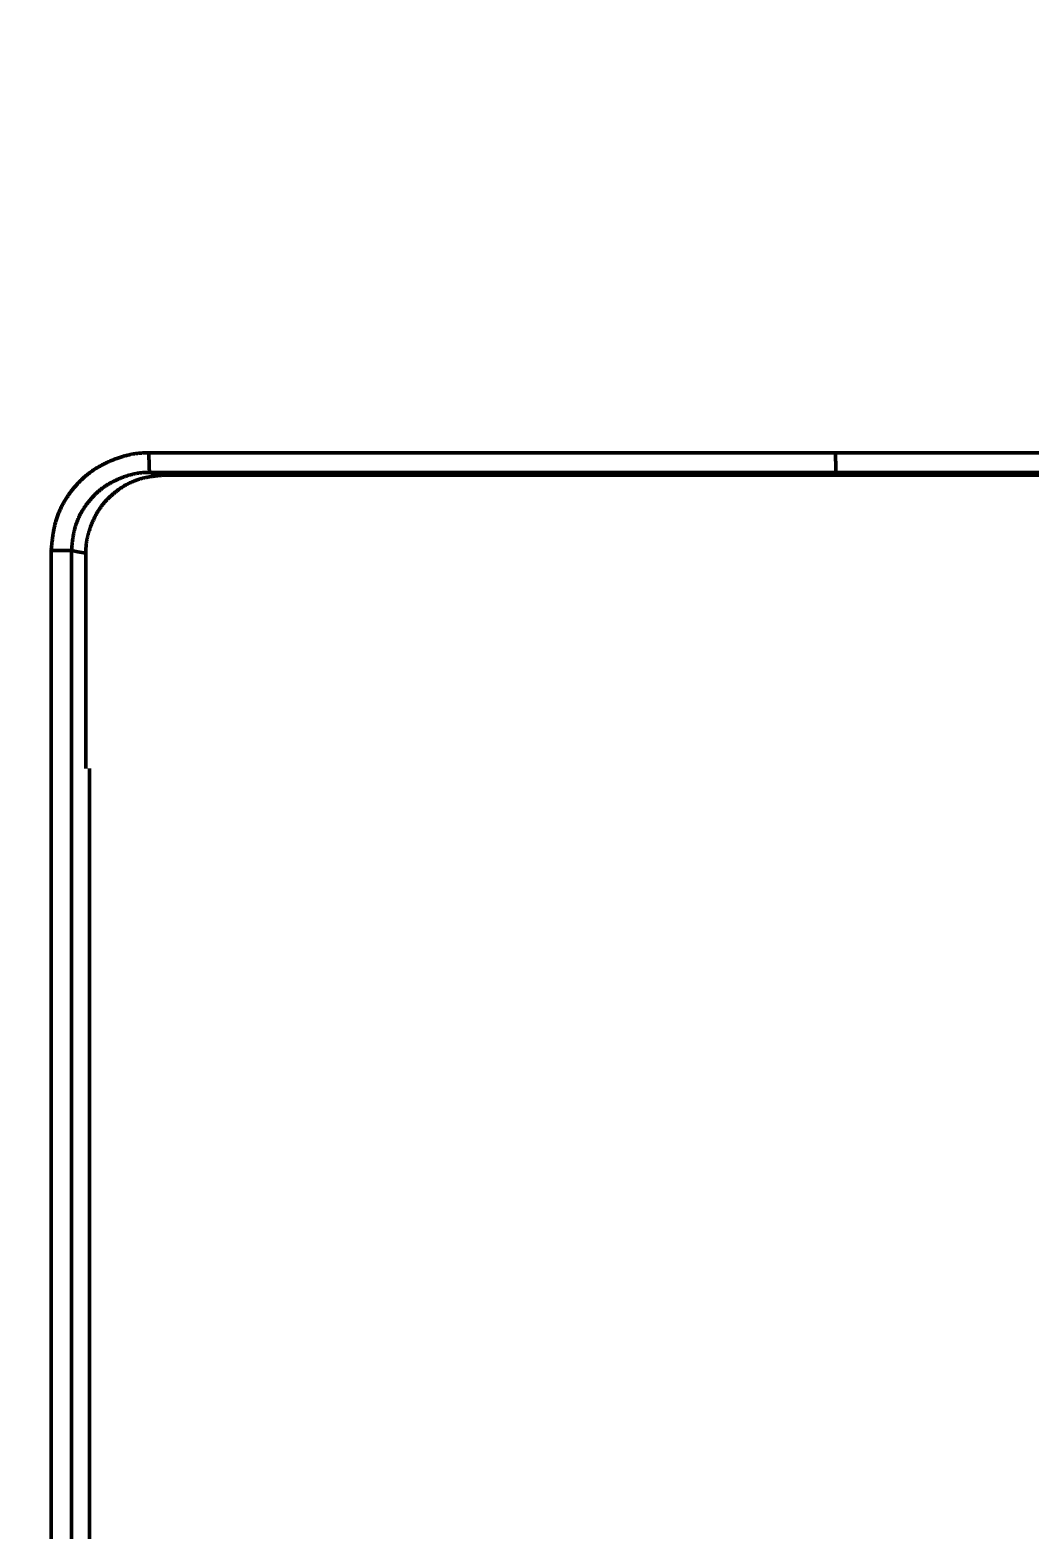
# Model space of a CAD drawing. Header units: millimetres. Extents: x -6033 to 120673, y -4970 to 90533.
# Drawn here: x 87177.98 to 87203.54, y 68772.29 to 68810.62 of the extents above; entities that cross this region are included whole.
import ezdxf
from ezdxf.enums import TextEntityAlignment as Align

# ---------------------------------------------------------------- set-up
doc = ezdxf.new("R2010")
doc.units = ezdxf.units.MM
doc.layers.get('DefPoints').update_dxf_attribs({"color": 250})
for name, color, linetype, lineweight in [('_ACM-A-ANNO-DIMS-c', 2, 'Continuous', 18), ('I-AR$0$I-SCOPE', 252, 'Continuous', 35), ('I-PLAN$0$_ACM-A-WALL-HACH', 251, 'Continuous', 9)]:
    doc.layers.add(name, color=color, linetype=linetype, lineweight=lineweight)
for name, color, linetype in [('I-CEILING$0$I-RCP-AIR', 64, 'Continuous'), ('I-CEILING$0$RC-Hatch【天花填充】', 251, 'Continuous'), ('I-FLOOR$0$I-FC-HATCH', 8, 'Continuous'), ('地坪', 7, 'Continuous'), ('天花', 7, 'Continuous')]:
    doc.layers.add(name, color=color, linetype=linetype)
doc.styles.add('_ACM-G-NOTES', font='arial.ttf')
doc.styles.add('I-CEILING$0$黑体', font='simhei.ttf', dxfattribs={"height": 600})
doc.dimstyles.new('_ACM-DIM-A_50', dxfattribs={"dimscale": 50, "dimtxt": 2.5, "dimasz": 1, "dimexe": 1.5, "dimexo": 1, "dimgap": 1, "dimtad": 1, "dimdec": 0, "dimrnd": 5, "dimzin": 1, "dimdsep": 46, "dimtxsty": '_ACM-G-NOTES', "dimblk": 'ARCHTICK', "dimcen": 2.5, "dimclrd": 256, "dimclre": 256, "dimclrt": 256, "dimadec": 3, "dimazin": 0, "dimtfac": 1, "dimtdec": 0, "dimtix": 1, "dimtmove": 0, "dimatfit": 3, "dimldrblk": 'DOTSMALL', "dimfxl": 5, "dimfxlon": 1, "dimlwd": 18, "dimlwe": 18, "dimarcsym": 0})

# ---------------------------------------------------------------- blocks, each defined once
blk = doc.blocks.new('I-AR')
at = {"layer": 'I-AR$0$I-SCOPE'}
h = blk.add_hatch(dxfattribs=at)
h.set_pattern_fill('ANSI31', color=256, scale=200)
h.paths.add_polyline_path([(63300, 72640), (66630, 72640), (66630, 70889.383), (90600, 70890), (90600, 66390), (96650, 66390), (96650, 24876.398), (18340, 24876.398), (18340, 66390), (48090, 66390), (48090, 72640), (51400, 72640), (51400, 72649.887), (52869.5, 72649.887), (52869.5, 72640), (55240, 72640), (55240, 72790), (59460, 72790), (59460, 72640), (61830.5, 72640), (61830.5, 72649.887), (63300, 72649.887)], flags=16)
h.paths.add_polyline_path([(7330, 0), (7330, -1770), (11180, -1770), (11180, 0), (18450, 0), (18450, 2900), (27550, 2900), (27550, 18090), (37037.331, 18090), (37037.331, 17350), (96200, 17350), (96200, 18120), (114640, 18120), (114640, 84500), (0, 84500), (0, 0)])
blk = doc.blocks.new('I-PLAN')
at = {"layer": 'I-PLAN$0$_ACM-A-WALL-HACH'}
h = blk.add_hatch(dxfattribs=at)
h.set_pattern_fill('ANSI31', color=256, scale=10, angle=45)
h.paths.add_polyline_path([(88260, 70790), (88260, 70890), (88030, 70890), (88030, 70790), (88230, 70790)], flags=17)
h.paths.add_polyline_path([(79671.546, 69390), (78155, 69390), (78155, 68990), (77955, 68990), (77955, 69590), (79671.546, 69590)], flags=17)
h.paths.add_polyline_path([(80271.546, 69390), (80271.546, 69590), (80780, 69590), (80780, 68990), (80580, 68990), (80580, 69390)], flags=17)
h.paths.add_polyline_path([(74580, 69590), (73930, 69590), (73930, 69390), (74580, 69390)])
h.paths.add_polyline_path([(68780, 69590), (69430, 69590), (69430, 69390), (68780, 69390)])
h.paths.add_polyline_path([(87280, 66490), (87480, 66490), (87480, 66390), (87280, 66390)])
h.paths.add_polyline_path([(82180, 68990), (82180, 69390), (84230, 69390), (84230, 66490), (84430, 66490), (84430, 69390), (85280, 69390), (85280, 69590), (81980, 69590), (81980, 68990)])
h.paths.add_polyline_path([(87480, 67390), (87480, 69390), (88280, 69390), (88280, 69590), (88080, 69590), (86480, 69590), (86480, 69390), (87280, 69390), (87280, 67390)], flags=17)
h.paths.add_polyline_path([(72130, 68170), (72130, 66490), (72330, 66490), (72330, 67870), (73130, 67870), (73130, 68070), (72330, 68070), (72330, 68170)])
h.paths.add_polyline_path([(71230, 68170), (71230, 66390), (71030, 66390), (71030, 67870), (70230, 67870), (70230, 68070), (71030, 68070), (71030, 68170)])
h.paths.add_polyline_path([(72130, 69070), (72330, 69070), (72330, 69390), (73030, 69390), (73030, 69590), (72130, 69590)])
h.paths.add_polyline_path([(71230, 69070), (71030, 69070), (71030, 69390), (70330, 69390), (70330, 69590), (71230, 69590)])
h.paths.add_polyline_path([(67800, 69490), (67830, 69490), (67830, 69590), (67800, 69590)], flags=17)
h.paths.add_polyline_path([(76755, 69590), (75180, 69590), (75180, 69390), (75330, 69390), (75330, 66390), (75530, 66390), (75530, 69390), (76555, 69390), (76555, 68990), (76755, 68990)])
h.paths.add_polyline_path([(68180, 69590), (68180, 69390), (68030, 69390), (68030, 66520), (67780, 66520), (67780, 66390), (67400, 66390), (67400, 66720), (67830, 66720), (67830, 69590)])
edge = h.paths.add_edge_path()
edge.add_line((89860, 70890), (88860, 70890))
edge.add_line((75530, 66520), (84230, 66520))
edge.add_line((75530, 66720), (84230, 66720))
blk = doc.blocks.new('I-CEILING$0$RPK-22-40FSNQS')
at = {"color": 0, "lineweight": 50}
for p, q in [((-346.06994, -98.973762), (-346.06994, -60.109796)), ((-345.569976, -60.10122), (-345.569976, -84.45088)), ((-345.5, -98.589986), (-345.5, -60.409584)), ((-345.569976, -84.45088), (-345.570036, -98.954402)), ((-345.570036, -98.954402), (-345.54375, -98.817502)), ((-345.54375, -98.817502), (-345.5, -98.589986)), ((-343.541392, -100.796786), (-343.57173, -100.954898)), ((-343.501458, -100.5891), (-343.541392, -100.796786)), ((-338.000008, -100.5891), (-343.501458, -100.5891)), ((-243.499078, -100.49814), (-338.000008, -100.49814)), ((-343.57173, -101.4741), (-343.57173, -100.954898)), ((-343.57173, -100.954898), (-243.042358, -100.954898)), ((-243.042358, -101.4741), (-343.57173, -101.4741))]:
    blk.add_line(p, q, dxfattribs=at)
for points in [[(-345.569976, -81.397688), (-345.57032, -81.397748), (-345.570664, -81.39781), (-345.571008, -81.39787), (-345.571352, -81.397932), (-345.571696, -81.397992), (-345.572042, -81.398052), (-345.57239, -81.398114), (-345.572738, -81.398174), (-345.573088, -81.398234), (-345.573438, -81.398292), (-345.573792, -81.398352), (-345.574146, -81.39841), (-345.574502, -81.39847), (-345.574862, -81.398528), (-345.575224, -81.398584), (-345.575588, -81.398642), (-345.575956, -81.398698), (-345.576326, -81.398754), (-345.576698, -81.39881), (-345.577074, -81.398864), (-345.577454, -81.398918), (-345.577838, -81.398972), (-345.578226, -81.399026), (-345.578618, -81.399078), (-345.579014, -81.399128), (-345.579414, -81.399178), (-345.57982, -81.399228), (-345.580228, -81.399278), (-345.580644, -81.399324), (-345.581064, -81.399372), (-345.581812, -81.399452), (-345.582576, -81.399528), (-345.583356, -81.399602), (-345.584154, -81.399674), (-345.584966, -81.399742), (-345.585796, -81.39981), (-345.58664, -81.399874), (-345.587502, -81.399936), (-345.58838, -81.399996), (-345.589272, -81.400054), (-345.590182, -81.40011), (-345.591108, -81.400164), (-345.592048, -81.400216), (-345.593006, -81.400268), (-345.59398, -81.400318), (-345.59497, -81.400366), (-345.595976, -81.400414), (-345.596998, -81.40046), (-345.598036, -81.400506), (-345.59909, -81.400552), (-345.60016, -81.400596), (-345.601246, -81.400638), (-345.602346, -81.400682), (-345.603464, -81.400724), (-345.604598, -81.400768), (-345.605748, -81.40081), (-345.606914, -81.400852), (-345.608096, -81.400894), (-345.609294, -81.400938), (-345.610508, -81.400982), (-345.611808, -81.401028), (-345.613126, -81.401074), (-345.614462, -81.401122), (-345.615816, -81.401168), (-345.617186, -81.401218), (-345.618576, -81.401266), (-345.619982, -81.401314), (-345.621406, -81.401364), (-345.622848, -81.401412), (-345.624308, -81.401462), (-345.625786, -81.401512), (-345.627282, -81.401562), (-345.628796, -81.401614), (-345.630326, -81.401664), (-345.631876, -81.401714), (-345.633442, -81.401764), (-345.635026, -81.401816), (-345.636628, -81.401866), (-345.638248, -81.401916), (-345.639886, -81.401968), (-345.64154, -81.402018), (-345.643214, -81.402068), (-345.644904, -81.402118), (-345.646614, -81.402168), (-345.64834, -81.402218), (-345.650084, -81.402268), (-345.651846, -81.402318), (-345.653626, -81.402366), (-345.655422, -81.402416), (-345.657238, -81.402464), (-345.65907, -81.402512), (-345.660922, -81.40256), (-345.662788, -81.402606), (-345.664674, -81.402654), (-345.666576, -81.4027), (-345.668496, -81.402746), (-345.670434, -81.402792), (-345.672388, -81.402836), (-345.674358, -81.402882), (-345.676346, -81.402926), (-345.67835, -81.402972), (-345.68037, -81.403016), (-345.682408, -81.403058), (-345.684462, -81.403102), (-345.686532, -81.403146), (-345.688618, -81.403188), (-345.69072, -81.40323), (-345.692838, -81.403274), (-345.694972, -81.403316), (-345.697122, -81.403356), (-345.699286, -81.403398), (-345.701468, -81.40344), (-345.703664, -81.40348), (-345.705876, -81.40352), (-345.708104, -81.403562), (-345.710346, -81.403602), (-345.712604, -81.403642), (-345.714876, -81.403682), (-345.717164, -81.40372), (-345.719466, -81.40376), (-345.721782, -81.4038), (-345.724114, -81.403838), (-345.726458, -81.403876), (-345.728818, -81.403916), (-345.731192, -81.403954), (-345.733582, -81.403992), (-345.735984, -81.40403), (-345.7384, -81.404068), (-345.74083, -81.404104), (-345.743274, -81.404142), (-345.74573, -81.404178), (-345.748202, -81.404216), (-345.750686, -81.404252), (-345.753182, -81.404288), (-345.755694, -81.404324), (-345.758216, -81.404358), (-345.760754, -81.404394), (-345.763304, -81.40443), (-345.765866, -81.404464), (-345.76844, -81.404498), (-345.771028, -81.404532), (-345.773628, -81.404566), (-345.77624, -81.4046), (-345.778866, -81.404634), (-345.781502, -81.404666), (-345.78415, -81.404698), (-345.786812, -81.40473), (-345.789484, -81.404762), (-345.792168, -81.404794), (-345.794864, -81.404826), (-345.797572, -81.404856), (-345.800292, -81.404888), (-345.803022, -81.404918), (-345.805764, -81.404948), (-345.808516, -81.404976), (-345.811278, -81.405006), (-345.814054, -81.405034), (-345.816838, -81.405064), (-345.819634, -81.405092), (-345.82244, -81.40512), (-345.825256, -81.405148), (-345.828082, -81.405174), (-345.830918, -81.405202), (-345.833764, -81.405228), (-345.836622, -81.405254), (-345.839488, -81.40528), (-345.842364, -81.405306), (-345.845248, -81.405332), (-345.848144, -81.405356), (-345.851048, -81.405382), (-345.853962, -81.405406), (-345.856884, -81.40543), (-345.859816, -81.405454), (-345.862756, -81.405476), (-345.865704, -81.4055), (-345.868662, -81.405524), (-345.871628, -81.405546), (-345.874602, -81.405568), (-345.877586, -81.40559), (-345.880576, -81.405612), (-345.883576, -81.405632), (-345.886582, -81.405654), (-345.889596, -81.405674), (-345.89262, -81.405696), (-345.895648, -81.405716), (-345.898686, -81.405736), (-345.90173, -81.405754), (-345.904782, -81.405774), (-345.90784, -81.405792), (-345.910906, -81.405812), (-345.913978, -81.40583), (-345.917056, -81.405848), (-345.92014, -81.405864), (-345.923232, -81.405882), (-345.926328, -81.405898), (-345.929432, -81.405914), (-345.932542, -81.40593), (-345.935656, -81.405946), (-345.938778, -81.405962), (-345.941904, -81.405976), (-345.945036, -81.40599), (-345.948172, -81.406004), (-345.951314, -81.406018), (-345.954462, -81.40603), (-345.957612, -81.406044), (-345.96077, -81.406056), (-345.96393, -81.406068), (-345.967096, -81.406078), (-345.970266, -81.40609), (-345.97344, -81.4061), (-345.976618, -81.40611), (-345.9798, -81.406118), (-345.982986, -81.406128), (-345.986176, -81.406136), (-345.98937, -81.406144), (-345.992566, -81.406152), (-345.995766, -81.40616), (-345.998968, -81.406168), (-346.002174, -81.406174), (-346.005382, -81.40618), (-346.008594, -81.406186), (-346.011808, -81.406192), (-346.015024, -81.406198), (-346.018242, -81.406202), (-346.021462, -81.406208), (-346.024686, -81.406212), (-346.02791, -81.406218), (-346.031136, -81.406222), (-346.034364, -81.406226), (-346.037594, -81.40623), (-346.040824, -81.406234), (-346.044056, -81.406238), (-346.04729, -81.40624), (-346.050524, -81.406244), (-346.053758, -81.406248), (-346.056994, -81.40625), (-346.063466, -81.406258), (-346.066704, -81.40626), (-346.06994, -81.406264)], [(-345.5, -98.589986), (-345.497826, -98.612486), (-345.49564, -98.634984), (-345.493434, -98.657474), (-345.491194, -98.679958), (-345.488914, -98.70243), (-345.48658, -98.724888), (-345.484182, -98.74733), (-345.48171, -98.76975), (-345.479154, -98.79215), (-345.476502, -98.814524), (-345.473746, -98.836872), (-345.470872, -98.859186), (-345.46787, -98.88147), (-345.464732, -98.903716), (-345.461446, -98.925922), (-345.458, -98.948088), (-345.454386, -98.97021), (-345.45059, -98.992284), (-345.446606, -99.014306), (-345.44242, -99.036278), (-345.438022, -99.058192), (-345.433402, -99.080048), (-345.428548, -99.101844), (-345.423452, -99.123576), (-345.418102, -99.14524), (-345.412486, -99.166836), (-345.406596, -99.188358), (-345.40042, -99.209806), (-345.393948, -99.231176), (-345.38717, -99.252464), (-345.380076, -99.27367), (-345.37267, -99.294788), (-345.364958, -99.31582), (-345.356944, -99.336758), (-345.348636, -99.357602), (-345.340036, -99.37835), (-345.331154, -99.398998), (-345.321992, -99.419544), (-345.312558, -99.439984), (-345.302856, -99.460316), (-345.292892, -99.48054), (-345.28267, -99.500648), (-345.272198, -99.520642), (-345.26148, -99.540518), (-345.250522, -99.560272), (-345.23933, -99.579904), (-345.22791, -99.599408), (-345.216266, -99.618784), (-345.204404, -99.638026), (-345.19233, -99.657136), (-345.180048, -99.676108), (-345.167566, -99.69494), (-345.154888, -99.71363), (-345.14202, -99.732176), (-345.128968, -99.750572), (-345.115736, -99.768818), (-345.102332, -99.786912), (-345.08876, -99.80485), (-345.075024, -99.822628), (-345.061132, -99.840246), (-345.047086, -99.8577), (-345.032888, -99.874988), (-345.01853, -99.89211), (-345.00401, -99.909064), (-344.989328, -99.92585), (-344.974476, -99.942464), (-344.959454, -99.958904), (-344.944256, -99.975172), (-344.928882, -99.991266), (-344.913328, -100.007182), (-344.897588, -100.022922), (-344.88166, -100.038482), (-344.865542, -100.05386), (-344.84923, -100.069058), (-344.83272, -100.084074), (-344.816008, -100.098904), (-344.799094, -100.113548), (-344.781972, -100.128004), (-344.76464, -100.142272), (-344.747094, -100.15635), (-344.72933, -100.170236), (-344.711346, -100.18393), (-344.693138, -100.19743), (-344.674704, -100.210734), (-344.656038, -100.223842), (-344.63714, -100.23675), (-344.618004, -100.24946), (-344.598628, -100.261968), (-344.579008, -100.274274), (-344.559142, -100.286376), (-344.539028, -100.298272), (-344.518686, -100.30996), (-344.498134, -100.321438), (-344.477394, -100.332702), (-344.456484, -100.343748), (-344.435426, -100.354574), (-344.41424, -100.365176), (-344.392946, -100.375554), (-344.371564, -100.385704), (-344.350114, -100.39562), (-344.328618, -100.405304), (-344.307096, -100.414748), (-344.285566, -100.423952), (-344.264052, -100.432914), (-344.24257, -100.441628), (-344.221144, -100.450094), (-344.199794, -100.458308), (-344.178538, -100.466266), (-344.157398, -100.473966), (-344.136394, -100.481406), (-344.115546, -100.48858), (-344.094874, -100.495488), (-344.0744, -100.502126), (-344.054144, -100.508492), (-344.034124, -100.514582), (-344.014362, -100.520394), (-343.994878, -100.525924), (-343.975694, -100.531168), (-343.956826, -100.536126), (-343.9383, -100.540794), (-343.92044, -100.545096), (-343.902916, -100.549126), (-343.885716, -100.55289), (-343.868828, -100.5564), (-343.85224, -100.559664), (-343.835942, -100.56269), (-343.819922, -100.565492), (-343.804166, -100.568076), (-343.788666, -100.570452), (-343.77341, -100.57263), (-343.758384, -100.57462), (-343.743576, -100.57643), (-343.728978, -100.57807), (-343.714578, -100.57955), (-343.70036, -100.580878), (-343.686318, -100.582064), (-343.672438, -100.58312), (-343.658706, -100.584052), (-343.645114, -100.58487), (-343.63165, -100.585584), (-343.618302, -100.586206), (-343.605056, -100.58674), (-343.591904, -100.5872), (-343.578832, -100.587594), (-343.56583, -100.587932), (-343.552886, -100.588222), (-343.539988, -100.588474), (-343.527126, -100.588698), (-343.514286, -100.588904), (-343.501458, -100.5891)], [(-345.570036, -98.954402), (-345.570376, -98.954538), (-345.570714, -98.954676), (-345.571054, -98.954812), (-345.571394, -98.95495), (-345.571736, -98.955086), (-345.572078, -98.955222), (-345.57242, -98.955358), (-345.572764, -98.955492), (-345.573112, -98.955628), (-345.57346, -98.955762), (-345.57381, -98.955894), (-345.574162, -98.956028), (-345.574516, -98.956158), (-345.574874, -98.95629), (-345.575234, -98.956418), (-345.575598, -98.956548), (-345.575964, -98.956676), (-345.576334, -98.956802), (-345.576708, -98.956926), (-345.577086, -98.95705), (-345.577468, -98.957172), (-345.577854, -98.957292), (-345.578244, -98.957412), (-345.57864, -98.95753), (-345.57904, -98.957646), (-345.579446, -98.95776), (-345.579856, -98.957872), (-345.580272, -98.957982), (-345.580694, -98.95809), (-345.581122, -98.958196), (-345.581858, -98.95837), (-345.582612, -98.95854), (-345.583384, -98.958702), (-345.584172, -98.95886), (-345.584978, -98.959012), (-345.5858, -98.95916), (-345.58664, -98.959302), (-345.587496, -98.959442), (-345.58837, -98.959576), (-345.589262, -98.959706), (-345.59017, -98.959832), (-345.591094, -98.959956), (-345.592036, -98.960074), (-345.592994, -98.960192), (-345.593968, -98.960306), (-345.59496, -98.960416), (-345.595968, -98.960526), (-345.596994, -98.960632), (-345.598036, -98.960738), (-345.599092, -98.960842), (-345.600168, -98.960944), (-345.601258, -98.961044), (-345.602366, -98.961144), (-345.603488, -98.961242), (-345.604628, -98.961342), (-345.605784, -98.96144), (-345.606956, -98.961538), (-345.608144, -98.961636), (-345.609348, -98.961736), (-345.610568, -98.961836), (-345.611868, -98.961942), (-345.613188, -98.962048), (-345.614524, -98.962156), (-345.615878, -98.962266), (-345.61725, -98.962374), (-345.61864, -98.962484), (-345.620048, -98.962596), (-345.621472, -98.962706), (-345.622914, -98.962818), (-345.624374, -98.962932), (-345.625852, -98.963044), (-345.627348, -98.963158), (-345.62886, -98.96327), (-345.630392, -98.963384), (-345.63194, -98.963498), (-345.633506, -98.963612), (-345.63509, -98.963726), (-345.636692, -98.96384), (-345.63831, -98.963954), (-345.639948, -98.964068), (-345.641602, -98.964182), (-345.643276, -98.964294), (-345.644966, -98.964408), (-345.646674, -98.96452), (-345.6484, -98.964632), (-345.650144, -98.964744), (-345.651906, -98.964854), (-345.653686, -98.964964), (-345.655482, -98.965074), (-345.657298, -98.965182), (-345.65913, -98.96529), (-345.66098, -98.965398), (-345.66285, -98.965504), (-345.664734, -98.96561), (-345.666638, -98.965714), (-345.668558, -98.965818), (-345.670496, -98.965922), (-345.67245, -98.966024), (-345.67442, -98.966126), (-345.676408, -98.966226), (-345.678414, -98.966326), (-345.680434, -98.966426), (-345.682472, -98.966526), (-345.684526, -98.966624), (-345.686596, -98.966722), (-345.688682, -98.966818), (-345.690786, -98.966914), (-345.692904, -98.96701), (-345.695038, -98.967104), (-345.697188, -98.967198), (-345.699352, -98.967292), (-345.701534, -98.967386), (-345.70373, -98.967478), (-345.705942, -98.96757), (-345.708168, -98.967662), (-345.71041, -98.967752), (-345.712666, -98.967842), (-345.714938, -98.967932), (-345.717224, -98.968022), (-345.719524, -98.96811), (-345.72184, -98.9682), (-345.72417, -98.968288), (-345.726514, -98.968374), (-345.72887, -98.968462), (-345.731242, -98.968548), (-345.733628, -98.968634), (-345.736028, -98.968718), (-345.738442, -98.968804), (-345.74087, -98.968888), (-345.74331, -98.96897), (-345.745766, -98.969054), (-345.748234, -98.969136), (-345.750716, -98.969218), (-345.75321, -98.9693), (-345.755718, -98.96938), (-345.75824, -98.96946), (-345.760774, -98.96954), (-345.76332, -98.969618), (-345.76588, -98.969696), (-345.768454, -98.969774), (-345.771038, -98.96985), (-345.773636, -98.969928), (-345.776248, -98.970002), (-345.77887, -98.970078), (-345.781506, -98.970152), (-345.784154, -98.970226), (-345.786814, -98.970298), (-345.789486, -98.97037), (-345.79217, -98.970442), (-345.794864, -98.970512), (-345.797572, -98.970582), (-345.800292, -98.97065), (-345.803022, -98.97072), (-345.805764, -98.970786), (-345.808518, -98.970854), (-345.811282, -98.97092), (-345.814058, -98.970986), (-345.816846, -98.97105), (-345.819642, -98.971114), (-345.82245, -98.971178), (-345.825268, -98.97124), (-345.828098, -98.971302), (-345.830936, -98.971364), (-345.833784, -98.971424), (-345.836644, -98.971484), (-345.839512, -98.971542), (-345.842392, -98.971602), (-345.84528, -98.971658), (-345.848176, -98.971716), (-345.851084, -98.971772), (-345.854, -98.971828), (-345.856924, -98.971882), (-345.859858, -98.971936), (-345.862802, -98.97199), (-345.865752, -98.972042), (-345.868714, -98.972094), (-345.871682, -98.972144), (-345.874658, -98.972196), (-345.877644, -98.972246), (-345.880636, -98.972294), (-345.883636, -98.972342), (-345.886646, -98.97239), (-345.889662, -98.972438), (-345.892686, -98.972484), (-345.895716, -98.97253), (-345.898754, -98.972574), (-345.9018, -98.972618), (-345.904852, -98.972662), (-345.90791, -98.972704), (-345.910976, -98.972744), (-345.914048, -98.972786), (-345.917128, -98.972826), (-345.920212, -98.972864), (-345.923304, -98.972904), (-345.9264, -98.97294), (-345.929504, -98.972978), (-345.932612, -98.973012), (-345.935728, -98.973048), (-345.938848, -98.973082), (-345.941974, -98.973114), (-345.945104, -98.973146), (-345.94824, -98.973178), (-345.951382, -98.973208), (-345.954528, -98.973236), (-345.957678, -98.973266), (-345.960834, -98.973292), (-345.963994, -98.973318), (-345.967158, -98.973344), (-345.970328, -98.973368), (-345.9735, -98.973392), (-345.976676, -98.973414), (-345.979858, -98.973434), (-345.983042, -98.973456), (-345.98623, -98.973474), (-345.989422, -98.973492), (-345.992616, -98.97351), (-345.995814, -98.973528), (-345.999014, -98.973542), (-346.002218, -98.973558), (-346.005426, -98.973572), (-346.008634, -98.973586), (-346.011846, -98.9736), (-346.01506, -98.973612), (-346.018278, -98.973624), (-346.021496, -98.973636), (-346.024716, -98.973646), (-346.027938, -98.973656), (-346.031162, -98.973666), (-346.034388, -98.973676), (-346.037616, -98.973684), (-346.040844, -98.973694), (-346.044074, -98.973702), (-346.047306, -98.97371), (-346.057002, -98.973734), (-346.060236, -98.97374), (-346.063472, -98.973748), (-346.066706, -98.973754), (-346.06994, -98.973762)], [(-343.57173, -101.4741), (-343.599804, -101.471386), (-343.627874, -101.468658), (-343.655936, -101.465904), (-343.68399, -101.46311), (-343.712028, -101.460262), (-343.740048, -101.45735), (-343.768048, -101.454358), (-343.796024, -101.451274), (-343.823972, -101.448086), (-343.85189, -101.444778), (-343.87977, -101.441338), (-343.907614, -101.437754), (-343.935416, -101.43401), (-343.963172, -101.430096), (-343.99088, -101.425996), (-344.018534, -101.4217), (-344.046134, -101.417192), (-344.073674, -101.412462), (-344.101152, -101.407492), (-344.128564, -101.402272), (-344.155906, -101.39679), (-344.183174, -101.39103), (-344.210366, -101.38498), (-344.237478, -101.378628), (-344.264506, -101.371958), (-344.291446, -101.364958), (-344.318296, -101.357618), (-344.345052, -101.34992), (-344.371712, -101.341852), (-344.398268, -101.333404), (-344.424722, -101.324562), (-344.451066, -101.315334), (-344.4773, -101.305722), (-344.50342, -101.295736), (-344.529422, -101.285382), (-344.555304, -101.274666), (-344.58106, -101.263598), (-344.60669, -101.252182), (-344.632188, -101.240424), (-344.657552, -101.228334), (-344.682778, -101.215918), (-344.707864, -101.203182), (-344.732806, -101.190132), (-344.7576, -101.176778), (-344.782244, -101.163124), (-344.806734, -101.149178), (-344.831068, -101.134946), (-344.85524, -101.120436), (-344.879248, -101.105654), (-344.903088, -101.09061), (-344.92676, -101.075306), (-344.950256, -101.059752), (-344.973576, -101.043954), (-344.996716, -101.027918), (-345.019672, -101.011652), (-345.042442, -100.995164), (-345.065022, -100.978458), (-345.087406, -100.961544), (-345.109596, -100.944428), (-345.131584, -100.927114), (-345.15337, -100.90961), (-345.17495, -100.891914), (-345.196324, -100.87402), (-345.21749, -100.855926), (-345.238446, -100.837626), (-345.25919, -100.819116), (-345.27972, -100.800392), (-345.300034, -100.78145), (-345.320132, -100.762286), (-345.340012, -100.742894), (-345.359672, -100.723274), (-345.379108, -100.703418), (-345.398322, -100.683324), (-345.41731, -100.662986), (-345.43607, -100.6424), (-345.454602, -100.621564), (-345.472904, -100.600472), (-345.490972, -100.579122), (-345.508808, -100.557506), (-345.526406, -100.535622), (-345.54377, -100.513466), (-345.560892, -100.491034), (-345.577774, -100.468322), (-345.594414, -100.445324), (-345.61081, -100.422038), (-345.62696, -100.398458), (-345.642862, -100.37458), (-345.658516, -100.350402), (-345.673918, -100.325918), (-345.689066, -100.301124), (-345.703962, -100.276022), (-345.718598, -100.25063), (-345.732972, -100.224974), (-345.747082, -100.199082), (-345.760922, -100.172978), (-345.774488, -100.146684), (-345.78778, -100.12023), (-345.800788, -100.09364), (-345.813514, -100.066938), (-345.82595, -100.040152), (-345.838096, -100.013304), (-345.849946, -99.98642), (-345.861496, -99.959528), (-345.872744, -99.93265), (-345.883684, -99.905814), (-345.894314, -99.879044), (-345.90463, -99.852366), (-345.914628, -99.825806), (-345.924304, -99.799388), (-345.933654, -99.773136), (-345.942676, -99.747078), (-345.951364, -99.72124), (-345.959714, -99.695644), (-345.967726, -99.670318), (-345.975392, -99.645286), (-345.98271, -99.620574), (-345.989676, -99.596208), (-345.996288, -99.572212), (-346.00254, -99.548612), (-346.008428, -99.525432), (-346.013914, -99.502862), (-346.019048, -99.480714), (-346.023848, -99.45898), (-346.02832, -99.43764), (-346.03248, -99.416682), (-346.03634, -99.39609), (-346.03991, -99.37585), (-346.043202, -99.355948), (-346.04623, -99.336368), (-346.049006, -99.317096), (-346.05154, -99.298118), (-346.053846, -99.27942), (-346.055934, -99.260984), (-346.057818, -99.242798), (-346.05951, -99.224846), (-346.06102, -99.207116), (-346.062362, -99.189588), (-346.063546, -99.172254), (-346.064588, -99.155094), (-346.065496, -99.138096), (-346.066284, -99.121244), (-346.066964, -99.104526), (-346.067546, -99.087924), (-346.068044, -99.071424), (-346.068472, -99.055012), (-346.068838, -99.038674), (-346.069156, -99.022396), (-346.069438, -99.00616), (-346.069694, -98.989954), (-346.06994, -98.973762)], [(-345.570036, -98.954402), (-345.569842, -98.96736), (-345.56964, -98.98033), (-345.569418, -98.993324), (-345.569166, -99.006352), (-345.568876, -99.019428), (-345.568538, -99.032564), (-345.568144, -99.045768), (-345.56768, -99.059056), (-345.56714, -99.072436), (-345.566512, -99.085924), (-345.565788, -99.099528), (-345.56496, -99.113262), (-345.564014, -99.127136), (-345.562944, -99.141164), (-345.561738, -99.155356), (-345.560388, -99.169724), (-345.558884, -99.18428), (-345.557216, -99.199034), (-345.555376, -99.214002), (-345.553352, -99.229192), (-345.551134, -99.244618), (-345.548716, -99.260288), (-345.546084, -99.27622), (-345.543232, -99.29242), (-345.540148, -99.308902), (-345.536822, -99.325678), (-345.533248, -99.34276), (-345.529412, -99.360158), (-345.525306, -99.377886), (-345.520922, -99.395954), (-345.516216, -99.414504), (-345.51122, -99.433392), (-345.505936, -99.452596), (-345.500366, -99.472096), (-345.494518, -99.491874), (-345.48839, -99.511906), (-345.481986, -99.532176), (-345.47531, -99.55266), (-345.468364, -99.573338), (-345.461154, -99.594194), (-345.453678, -99.615202), (-345.445942, -99.636344), (-345.43795, -99.657602), (-345.429702, -99.678952), (-345.421204, -99.700374), (-345.412456, -99.721852), (-345.403464, -99.743362), (-345.394228, -99.764882), (-345.384754, -99.786396), (-345.375042, -99.807882), (-345.365098, -99.82932), (-345.354922, -99.850688), (-345.344518, -99.871968), (-345.333892, -99.893138), (-345.323042, -99.91418), (-345.311974, -99.93507), (-345.30069, -99.95579), (-345.289194, -99.97632), (-345.277488, -99.99664), (-345.265576, -100.016728), (-345.25346, -100.036568), (-345.24114, -100.05616), (-345.22862, -100.075508), (-345.2159, -100.094614), (-345.202982, -100.113484), (-345.189868, -100.132116), (-345.176558, -100.150518), (-345.163052, -100.168692), (-345.149356, -100.186642), (-345.135466, -100.20437), (-345.121388, -100.22188), (-345.10712, -100.239176), (-345.092666, -100.25626), (-345.078026, -100.273136), (-345.0632, -100.289806), (-345.048192, -100.306276), (-345.033002, -100.322548), (-345.017632, -100.338626), (-345.002082, -100.354512), (-344.986354, -100.37021), (-344.970452, -100.385724), (-344.954372, -100.401058), (-344.93812, -100.416212), (-344.921696, -100.431192), (-344.905102, -100.446), (-344.888338, -100.460642), (-344.871406, -100.475118), (-344.854306, -100.489432), (-344.837042, -100.50359), (-344.819614, -100.517594), (-344.802024, -100.531444), (-344.784272, -100.545136), (-344.766364, -100.558668), (-344.748302, -100.572032), (-344.730088, -100.585222), (-344.711724, -100.598234), (-344.693212, -100.61106), (-344.674558, -100.623698), (-344.65576, -100.63614), (-344.636824, -100.64838), (-344.617752, -100.660416), (-344.598546, -100.672238), (-344.57921, -100.683844), (-344.559744, -100.695228), (-344.540154, -100.706382), (-344.52044, -100.717302), (-344.500606, -100.727984), (-344.480652, -100.73842), (-344.460584, -100.748606), (-344.440404, -100.758536), (-344.420114, -100.768204), (-344.399716, -100.777606), (-344.379214, -100.786736), (-344.35861, -100.795586), (-344.337906, -100.804154), (-344.317104, -100.812434), (-344.29621, -100.820418), (-344.275222, -100.828102), (-344.254146, -100.83548), (-344.232984, -100.842548), (-344.21174, -100.849302), (-344.190412, -100.85575), (-344.169008, -100.861902), (-344.147528, -100.86777), (-344.125974, -100.873364), (-344.104352, -100.878692), (-344.082662, -100.883768), (-344.060908, -100.888602), (-344.039094, -100.893204), (-344.01722, -100.897584), (-343.99529, -100.901752), (-343.973306, -100.90572), (-343.951274, -100.909498), (-343.929194, -100.913098), (-343.907068, -100.916528), (-343.8849, -100.9198), (-343.862694, -100.922924), (-343.840452, -100.92591), (-343.818176, -100.928772), (-343.79587, -100.931516), (-343.773536, -100.934154), (-343.751176, -100.936698), (-343.728794, -100.939158), (-343.706392, -100.941544), (-343.683974, -100.943866), (-343.661542, -100.946136), (-343.6391, -100.948362), (-343.616648, -100.950558), (-343.59419, -100.952734), (-343.57173, -100.954898)]]:
    blk.add_lwpolyline(points, dxfattribs=at)
blk = doc.blocks.new('I-CEILING')
at = {"layer": 'I-CEILING$0$RC-Hatch【天花填充】'}
h = blk.add_hatch(dxfattribs=at)
h.set_pattern_fill('_USER', color=256, scale=600, double=1, pattern_type=0)
h.set_pattern_definition([(0, (81980, 70481.47), (0, 600), []), (90, (81980, 70481.47), (-600, 4e-14), [])])
h.paths.add_polyline_path([(84430, 69390), (85280, 69390), (85280, 69590), (81980, 69590), (81980, 69090), (80780, 69090), (80780, 69590), (77955, 69590), (77955, 69090), (76755, 69090), (76755, 69590), (66630, 69590), (66630, 70790), (88030, 70790), (88030, 69590), (86480, 69590), (86480, 69390), (87280, 69390), (87280, 66390), (85430, 66390), (85430, 66490), (84430, 66490)])
at = {"layer": 'I-CEILING$0$I-RCP-AIR', "rotation": 269.9999999882699}
blk.add_blockref('I-CEILING$0$RPK-22-40FSNQS', (87280, 68453.738, 3000), dxfattribs=at)
at = {"layer": 'I-CEILING$0$I-RCP-AIR', "style": 'I-CEILING$0$黑体'}
for tag, p in [('R', (61966.358, 71748.905)), ('R', (61966.358, 66925.235)), ('R', (51736.068, 63924.766)), ('R', (62976.068, 63924.766)), ('S', (56433.591, 63065))]:
    blk.add_attdef(tag, text='', height=100, dxfattribs=at).set_placement(p, align=Align.MIDDLE_CENTER)
blk = doc.blocks.new('I-FLOOR')
at = {"layer": 'I-FLOOR$0$I-FC-HATCH'}
h = blk.add_hatch(dxfattribs=at)
h.set_pattern_fill('_USER', color=256, scale=600, double=1, pattern_type=0)
h.set_pattern_definition([(0, (85280, 69590), (0, 600), []), (90, (85280, 69590), (-600, 4e-14), [])])
h.paths.add_polyline_path([(84430, 69390), (85280, 69390), (85280, 69590), (81980, 69590), (81980, 69090), (80780, 69090), (80780, 69590), (77955, 69590), (77955, 69090), (76755, 69090), (76755, 69590), (66630, 69590), (66630, 70790), (88030, 70790), (88030, 69590), (86480, 69590), (86480, 69390), (87280, 69390), (87280, 66390), (85430, 66390), (85430, 66490), (84430, 66490)])
blk = doc.blocks.new('_ArchTick')
at = {"color": 0, "linetype": 'ByBlock', "const_width": 0.15}
blk.add_lwpolyline([(-0.5, -0.5), (0.5, 0.5)], dxfattribs=at)
blk = doc.blocks.new('*D236')
at = {"layer": '_ACM-A-ANNO-DIMS-c', "lineweight": 18, "transparency": 16777216}
for p, q in [((86747.261, 69390), (86422.261, 69390)), ((86497.261, 67926.5), (86497.261, 69390)), ((86747.261, 67926.5), (86422.261, 67926.5))]:
    blk.add_line(p, q, dxfattribs=at)
at = {"layer": 'DefPoints', "color": 0, "transparency": 16777216}
for p in [(86497.261, 69390), (87342.05, 69390), (87342.05, 67926.5)]:
    blk.add_point(p, dxfattribs=at)
at = {"layer": '_ACM-A-ANNO-DIMS-c', "lineweight": 18, "transparency": 16777216, "xscale": 50, "yscale": 50, "zscale": 50}
for p, rotation in [((86497.261, 69390), 90), ((86497.261, 67926.5), 270)]:
    blk.add_blockref('_ArchTick', p, dxfattribs=dict(at, rotation=rotation))
at = {"layer": '_ACM-A-ANNO-DIMS-c', "transparency": 16777216, "insert": (86383.439, 68658.25), "char_height": 125, "attachment_point": 5, "rotation": 90, "style": '_ACM-G-NOTES'}
blk.add_mtext('1465', dxfattribs=at)
blk = doc.blocks.new('_DotSmall')
at = {"color": 0, "linetype": 'ByBlock', "const_width": 0.5}
blk.add_lwpolyline([(-0.0625, 0, 1), (0.0625, 0, 1)], format="xyb", close=True, dxfattribs=at)

msp = doc.modelspace()

# ---------------------------------------------------------------- block references
for name in ['I-AR', 'I-PLAN']:
    msp.add_blockref(name, (0, 0))

# ---------------------------------------------------------------- next in the draw order: block references
at = {"layer": '天花'}
msp.add_blockref('I-CEILING', (0, 0), dxfattribs=at)

# ---------------------------------------------------------------- next in the draw order: block references
at = {"layer": '地坪'}
msp.add_blockref('I-FLOOR', (0, 0), dxfattribs=at)

# ---------------------------------------------------------------- next in the draw order: dimensions: what is measured, and where the dimension line sits
at = {"layer": '_ACM-A-ANNO-DIMS-c'}
dim = msp.add_linear_dim(base=(86497.260511325, 69390), p1=(87342.050366476, 67926.5), p2=(87342.050366476, 69390), angle=90, dimstyle='_ACM-DIM-A_50', override={"dimzin": 8}, dxfattribs=at)
dim.commit()
dim.dimension.update_dxf_attribs({"geometry": '*D236', "text_midpoint": (86383.43888786, 68658.25)})

doc.saveas('drawing.dxf')
